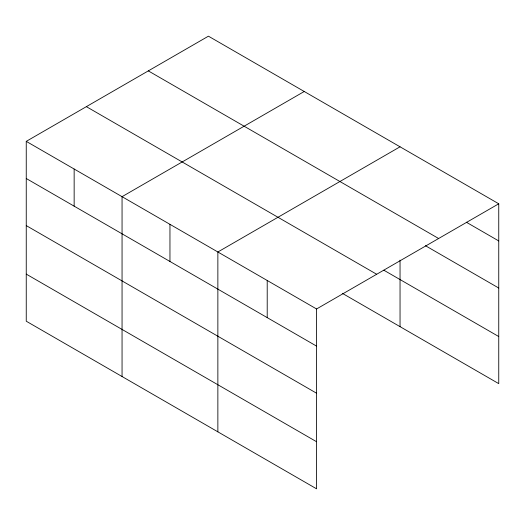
<?xml version="1.0" encoding="UTF-8"?>
<svg xmlns="http://www.w3.org/2000/svg" width="525" height="525" viewBox="0 0 525 525"><rect width="100%" height="100%" fill="white"/><g stroke="black" fill="none" stroke-linecap="round" stroke-linejoin="round"><path stroke-width="0.79" d="M342.274 293.298L498.75 383.637L498.75 203.792L208.432 36.179L26.25 141.363L26.25 321.208L316.568 488.821L316.568 308.976L26.25 141.363M304.238 91.494L122.056 196.672L122.056 376.517M400.043 146.803L217.862 251.987L217.862 431.832M316.568 308.976L498.75 203.792M466.318 222.213L498.75 240.942M148.312 70.888L438.631 238.501M425.421 245.693L498.75 288.028M383.841 270.204L498.75 336.545M86.369 106.654L376.688 274.267M26.25 178.507L316.568 346.119M26.25 225.599L316.568 393.212M26.25 274.116L316.568 441.728M400.043 260.151L400.043 326.648M267.212 280.481L267.212 317.625M169.956 224.332L169.956 261.476M74.15 169.017L74.15 206.161"/></g></svg>
